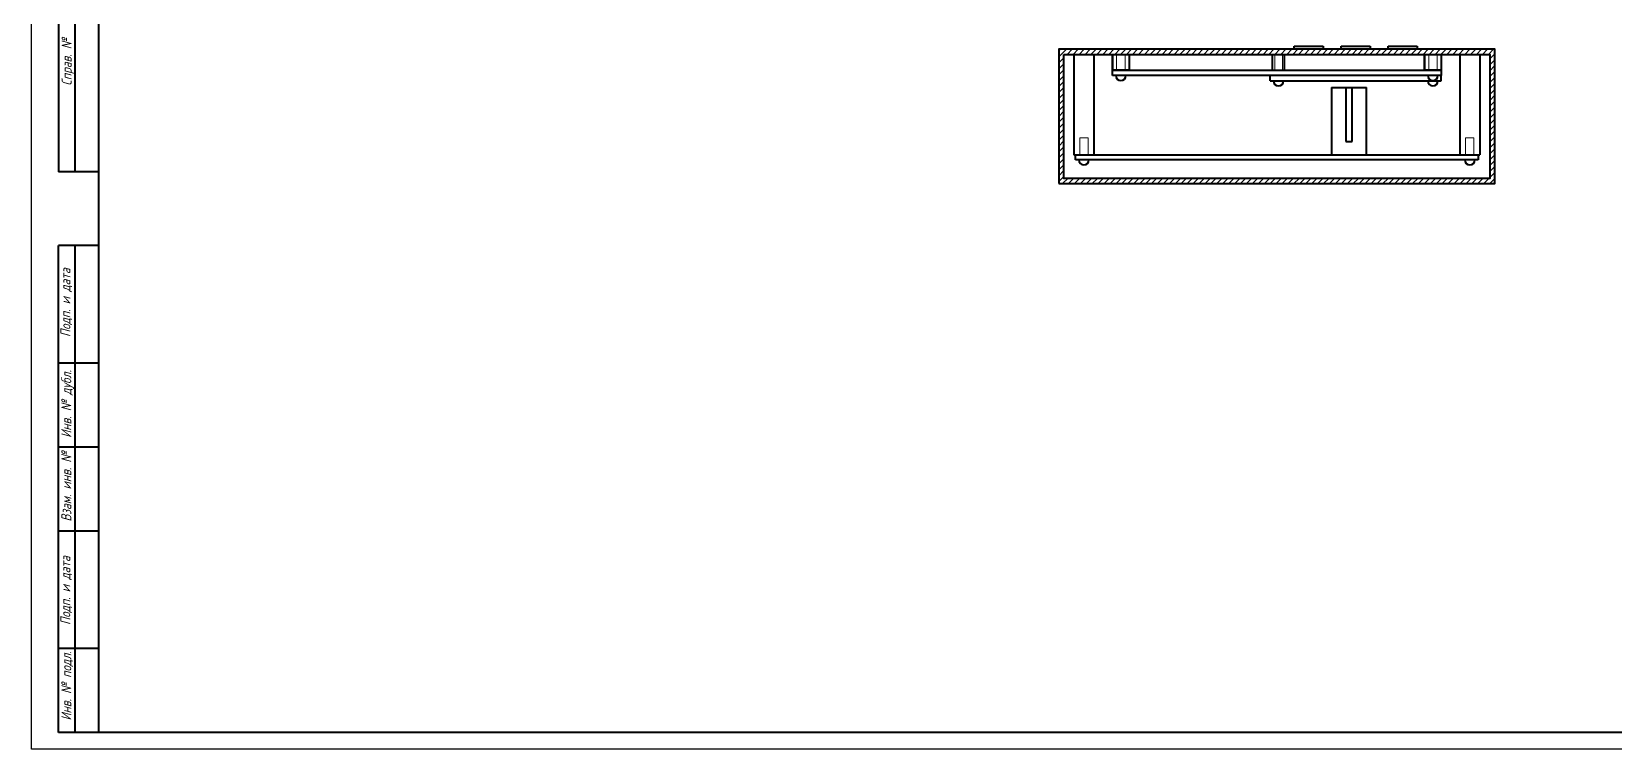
# Model space of a CAD drawing. Extents: x 260 to 1101, y 70 to 664.
# Drawn here: x 260 to 731.6, y 70 to 283.7 of the extents above; entities that cross this region are included whole.
import ezdxf

# ---------------------------------------------------------------- set-up
doc = ezdxf.new("R2010")
doc.units = 0
doc.header["$MEASUREMENT"] = 0
doc.layers.get('0').update_dxf_attribs({"linetype": 'CONTINUOUS'})
doc.layers.add('KONTUR', color=7, linetype='CONTINUOUS')
doc.layers.add('штриховка', color=130, linetype='CONTINUOUS')
for name, color, linetype, lineweight in [('Основная', 7, 'CONTINUOUS', 40), ('текст', 7, 'CONTINUOUS', 30), ('тонкая', 7, 'CONTINUOUS', 20)]:
    doc.layers.add(name, color=color, linetype=linetype, lineweight=lineweight)
doc.styles.add('GOST type A0', font='', dxfattribs={"oblique": 15, "height": 3.5})
doc.styles.get('GOST type A0').set_extended_font_data('GOST type A')

msp = doc.modelspace()

# ---------------------------------------------------------------- hatches: boundary and pattern name
at = {"layer": 'штриховка'}
h = msp.add_hatch(dxfattribs=at)
h.set_pattern_fill('ANSI31', color=256, scale=10)
h.paths.add_polyline_path([(696.071, 278.432), (566.071, 278.432), (566.071, 238.432), (696.071, 238.432)])
h.paths.add_polyline_path([(694.571, 239.932), (567.571, 239.932), (567.571, 276.932), (694.571, 276.932)], flags=16)
h.paths.add_polyline_path([(691.071, 247.032), (691.071, 245.532), (690.071, 245.532, -1), (687.071, 245.532), (575.071, 245.532, -1), (572.071, 245.532), (571.071, 245.532), (571.071, 247.032), (572.321, 247.032), (572.321, 252.032), (574.821, 252.032), (574.821, 247.032), (647.336, 247.032), (647.345, 267.032), (657.789, 267.032), (657.789, 247.032), (687.321, 247.032), (687.321, 252.032), (689.821, 252.032), (689.821, 247.032)], flags=0)
h.paths.add_polyline_path([(680.071, 272.232), (680.071, 270.632), (680.071, 269.025), (679.071, 269.025, -0.9952917), (676.071, 269.025), (633.071, 269.025, -0.9952917), (630.071, 269.025), (629.071, 269.025), (629.071, 270.632), (586.071, 270.632, -1), (583.071, 270.632), (582.071, 270.632), (582.071, 272.232)], flags=0)

# ---------------------------------------------------------------- linework, layer by layer
msp.add_line((566.071, 238.432), (696.071, 238.432))
at = {"layer": 'KONTUR'}
for p, q in [((260, 70), (260, 664)), ((1101, 70), (260, 70))]:
    msp.add_line(p, q, dxfattribs=at)
at = {"layer": 'Основная'}
for p, q in [((280, 115), (280, 659)), ((268, 362), (268, 242)), ((273, 242), (273, 362)), ((636.221, 278.432), (636.221, 279.332)), ((636.221, 279.332), (644.921, 279.332)), ((644.921, 279.332), (644.921, 278.432)), ((650.221, 278.432), (650.221, 279.332)), ((650.221, 279.332), (658.921, 279.332)), ((658.921, 279.332), (658.921, 278.432)), ((664.221, 278.432), (664.221, 279.332)), ((664.221, 279.332), (672.921, 279.332)), ((672.921, 279.332), (672.921, 278.432)), ((570.571, 276.932), (570.571, 247.032)), ((576.571, 276.932), (576.571, 247.032)), ((582.071, 272.232), (582.071, 276.932)), ((582.071, 276.932), (582.071, 272.232)), ((587.071, 276.932), (587.071, 272.232)), ((587.071, 276.932), (587.071, 272.232)), ((629.821, 272.232), (629.821, 276.932)), ((633.321, 272.232), (633.321, 276.932)), ((675.071, 272.232), (675.071, 276.932)), ((675.071, 276.932), (675.071, 272.232)), ((680.071, 276.932), (680.071, 272.232)), ((680.071, 276.932), (680.071, 272.232)), ((685.571, 276.932), (685.571, 247.032)), ((691.571, 276.932), (691.571, 247.032)), ((587.071, 272.232), (582.071, 272.232)), ((582.071, 272.232), (680.071, 272.232)), ((582.071, 270.632), (582.071, 272.232)), ((680.071, 270.632), (582.071, 270.632)), ((629.071, 269.025), (629.071, 270.632)), ((629.071, 269.025), (680.071, 269.025)), ((680.071, 272.232), (675.071, 272.232)), ((680.071, 272.232), (680.071, 270.632)), ((680.071, 269.025), (680.071, 270.632)), ((647.345, 267.032), (647.336, 247.032)), ((647.345, 267.032), (657.789, 267.032)), ((651.637, 267.032), (651.637, 251.023)), ((653.498, 251.023), (653.498, 267.032)), ((657.789, 247.032), (657.789, 267.032)), ((651.637, 251.023), (653.498, 251.023)), ((570.571, 247.032), (576.571, 247.032)), ((571.071, 247.032), (691.071, 247.032)), ((571.071, 245.532), (571.071, 247.032)), ((691.071, 245.532), (571.071, 245.532)), ((685.571, 247.032), (691.571, 247.032)), ((691.071, 247.032), (691.071, 245.532)), ((280, 242), (268, 242)), ((268, 75), (268, 220)), ((280, 220), (268, 220)), ((273, 75), (273, 220)), ((280, 185), (268, 185)), ((280, 160), (268, 160)), ((280, 135), (268, 135)), ((280, 75), (280, 115)), ((280, 100), (268, 100)), ((1096, 75), (268, 75))]:
    msp.add_line(p, q, dxfattribs=at)
for points in [[(566.071, 238.432), (696.071, 238.432), (696.071, 278.432), (566.071, 278.432)], [(567.571, 276.932), (694.571, 276.932), (694.571, 239.932), (567.571, 239.932)]]:
    msp.add_lwpolyline(points, close=True, dxfattribs=at)
for centre, start, end in [((584.571, 270.632), 180.20733, 0.00019), ((631.571, 269.032), 180.20765, 359.7296), ((677.571, 270.632), 179.99981, 359.79267), ((677.571, 269.032), 180.2704, 359.79235), ((573.571, 245.532), 179.99981, 359.79267), ((688.571, 245.532), 179.99981, 359.79267)]:
    msp.add_arc(centre, 1.5, start, end, dxfattribs=at)
at = {"layer": 'тонкая'}
for p, q in [((583.321, 276.932), (583.321, 272.232)), ((585.821, 276.932), (585.821, 272.232)), ((630.421, 276.932), (630.421, 272.232)), ((632.721, 276.932), (632.721, 272.232)), ((676.321, 276.932), (676.321, 272.232)), ((678.821, 276.932), (678.821, 272.232)), ((574.821, 252.032), (572.321, 252.032)), ((572.321, 252.032), (572.321, 247.032)), ((574.821, 252.032), (574.821, 247.032)), ((689.821, 252.032), (687.321, 252.032)), ((687.321, 252.032), (687.321, 247.032)), ((689.821, 252.032), (689.821, 247.032))]:
    msp.add_line(p, q, dxfattribs=at)

# ---------------------------------------------------------------- texts
at = {"layer": 'текст', "style": 'GOST type A0', "oblique": 15}
for s, p in [('Справ. №', (271.908, 267.627)), ('Подп. и дата', (271.574, 192.77)), ('Инв. № дубл.', (271.818, 162.745)), ('Взам. инв. №', (271.818, 137.818)), ('Подп. и дата', (271.524, 107.034)), ('Инв. № подл.', (271.818, 78.567))]:
    msp.add_text(s, height=3, rotation=90, dxfattribs=at).set_placement(p)

doc.saveas('drawing.dxf')
